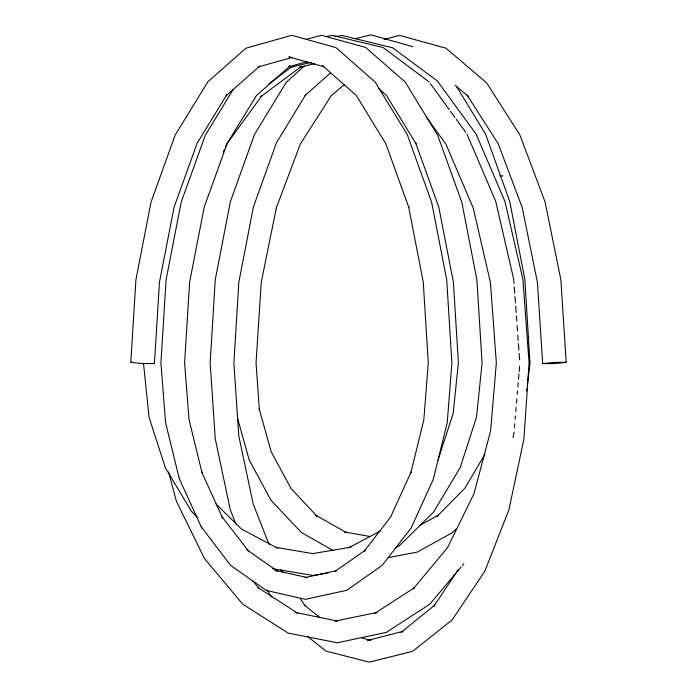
<?xml version="1.0" encoding="UTF-8"?>
<svg xmlns="http://www.w3.org/2000/svg" width="697" height="697" viewBox="0 0 697 697"><rect width="100%" height="100%" fill="white"/><g stroke="black" fill="none" stroke-linecap="round" stroke-linejoin="round"><path stroke-width="1.05" d="M292.026 57.468L258.099 66.973L259.737 66.084L226.098 95.75L226.9 94.574L197.138 143.19L174.05 207.253L159.456 282.276L154.42 363.59L142.545 363.529L130.809 362.362L135.915 279.776L151.031 202.078L175.217 134.991L207.863 81.793L245.963 48.198L291.721 35.286L335.727 47.553L337.209 48.677L375.195 82.168L407.187 134.425L431.643 202.304L446.733 279.889L451.874 363.041L447.221 422.713L433.273 479.353L411.23 527.803L382.339 565.206L346.827 590.281L305.452 599.324L266.332 590.455L230.69 565.45L201.18 526.749M514.038 432.279L513.027 437.568M514.403 427.949L514.761 423.619M515.127 419.298L515.405 416.048M515.763 411.718L516.128 407.397M516.494 403.066L516.86 398.736M517.218 394.415L517.496 391.165M517.862 386.835L518.219 382.514M518.498 379.264L518.951 373.853M519.134 371.693L519.587 366.282M526.61 390.982L526.871 388.856M527.263 385.659L530.016 363.285L524.867 279.567L509.795 201.651L485.67 134.347L456.64 86.655M438.047 460.072L453.198 413.225L458.382 362.788L453.407 282.224L438.796 207.148L415.682 143.016L416.144 143.896L386.565 95.576L378.541 88.502M223.249 152.138L224.53 149.149M225.384 147.154L226.664 144.166L261.906 95.62L260.748 96.674L301.017 66.729L299.161 67.348L314.73 63.671M484.946 454.296L464.847 488.248L437.089 516.372L438.369 515.161L419.786 525.451M233.312 89.321L205.327 135.174L181.176 202.191L166.069 279.837L160.92 363.05L165.581 422.8L179.295 478.639L201.755 527.995M458.408 569.44L433.708 606.442L434.771 605.127L401.123 632.336L402.979 631.36L367.554 640.465L369.07 640.255M461.057 567.009L429.866 604.151L386.356 632.362L337.357 642.773L288.114 633.068L242.687 604.151L204.535 558.645L176.35 501.152L168.63 471.965M462.451 565.337L463.845 563.664M566.191 362.292L555.343 363.546L542.675 363.66L553.523 362.405L566.191 362.292L560.858 279.706L545.071 201.938L519.814 134.8L486.584 82.786L445.967 48.189L400.758 35.73L398.597 35.608L384.117 39.494M456.326 528.936L452.754 532.456L417.303 552.085L388.002 557.652M304.04 66.25L286.197 82.403L254.44 134.573L230.341 201.799L215.277 279.636L210.154 363.006L215.277 438.953L230.324 509.89L235.847 523.935M330.343 73.054L305.103 95.437L305.939 94.365L276.352 142.963L253.377 207.079L238.844 282.18L233.878 362.945L238.818 436.174L253.255 504.236L269.025 544.348M344.431 84.52L331.249 95.655L300.311 144.07L276.317 207.854L276.491 207.201L261.253 282.268L256.043 362.971L259.362 409.609L259.249 409.061L271.185 451.769L290.971 488.388L317.205 516.442L315.854 515.205L346.487 532.665L344.518 531.95L370.09 536.533M269.042 83.736L292.209 66.511L290.422 67.278L311.193 62.373M380.24 531.062L348.901 547.676L350.974 547.171L312.334 553.688M395.173 548.086L399.555 545.507L433.612 512.051L460.22 467.469L476.53 417.076L482.071 363.163L476.914 279.828L461.806 202.182L437.646 135.157L405.157 81.967L365.542 47.413L321.465 35.277L306.088 39.389M336.564 570.738L335.205 571.244L365.524 550.055L364.156 551.266L390.625 517.008L411.064 472.069L410.812 472.949L423.82 419.951L428.272 362.91L423.279 282.163L408.66 207.018L408.86 207.61L385.842 143.756L356.228 95.376L322.467 65.605L323.957 66.729L288.915 56.901L290.971 57.415M130.809 362.362L132.421 362.17M355.479 38.71L370.839 34.85L412.946 46.716M307.124 61.658L288.602 66.851L290.161 65.84L256.461 95.559L226.882 143.887L227.327 142.998L204.212 207.131L189.601 282.224L184.609 362.902L189.061 419.864L202.052 472.784L201.66 471.939L222.648 518.063L222.073 516.817L248.498 551.022L247.034 549.898L277.328 571.061L275.228 570.425L307.386 577.56M326.196 36.488L332.539 35.408L383.15 47.553L429.117 81.924M334.708 36.662L342.114 35.486L392.629 47.771L437.385 81.044L476.182 134.216L504.942 201.494L522.933 279.471L529.058 362.945L523.926 439.005L508.862 510.012L484.781 571.27L452.1 619.955L412.685 651.303L369.427 662.15L326.213 651.19L307.752 636.631M336.207 570.712L305.068 577.63L306.619 577.586M328.235 572.917L313.232 575.443L272.492 568.735M499.758 175.897L502.981 175.897M275.855 547.38L313.493 553.723M361.656 637.903L371.039 640.316M277.755 548.295L241.554 529.093L215.922 503.914M332.974 550.473L301.287 532.421L270.95 500.202L249.186 459.898L237.825 419.28M304.728 605.301L319.888 617.559M455.106 85.287L468.21 96.352L467.19 95.21L498.207 143.748L522.245 207.654L537.439 282.485L542.675 363.66M197.852 517.81L191.448 511.328L165.424 467.896L149.053 417.294L143.486 363.128M252.471 580.557L259.319 588.791L258.09 587.623L297.445 613.142L295.537 612.436L337.383 621.062L335.222 621.062L377.077 612.436L375.16 613.142L414.515 587.623L413.277 588.791L447.535 547.65L473.96 493.737L490.636 430.729L496.334 362.91L490.453 282.651L473.219 207.967L445.941 144.166L426.433 117.288M430.38 83.657L449.286 109.708M450.541 111.442L454.958 117.523M456.221 119.257L465.674 132.282M280.943 569.632L282.755 572.342M300.25 598.549L305.077 605.78M266.899 589.836L271.664 596.981M179.295 478.639L179.687 479.475M466.929 134.016L495.715 201.355L513.724 279.401L514.038 283.688M514.273 286.911L514.752 293.341M514.987 296.556L515.458 302.995M515.693 306.21L516.163 312.639M516.399 315.854L516.791 321.221M517.104 325.508L517.505 330.866M517.819 335.161L518.211 340.519M518.446 343.734L518.917 350.173M519.152 353.388L519.622 359.818"/></g></svg>
